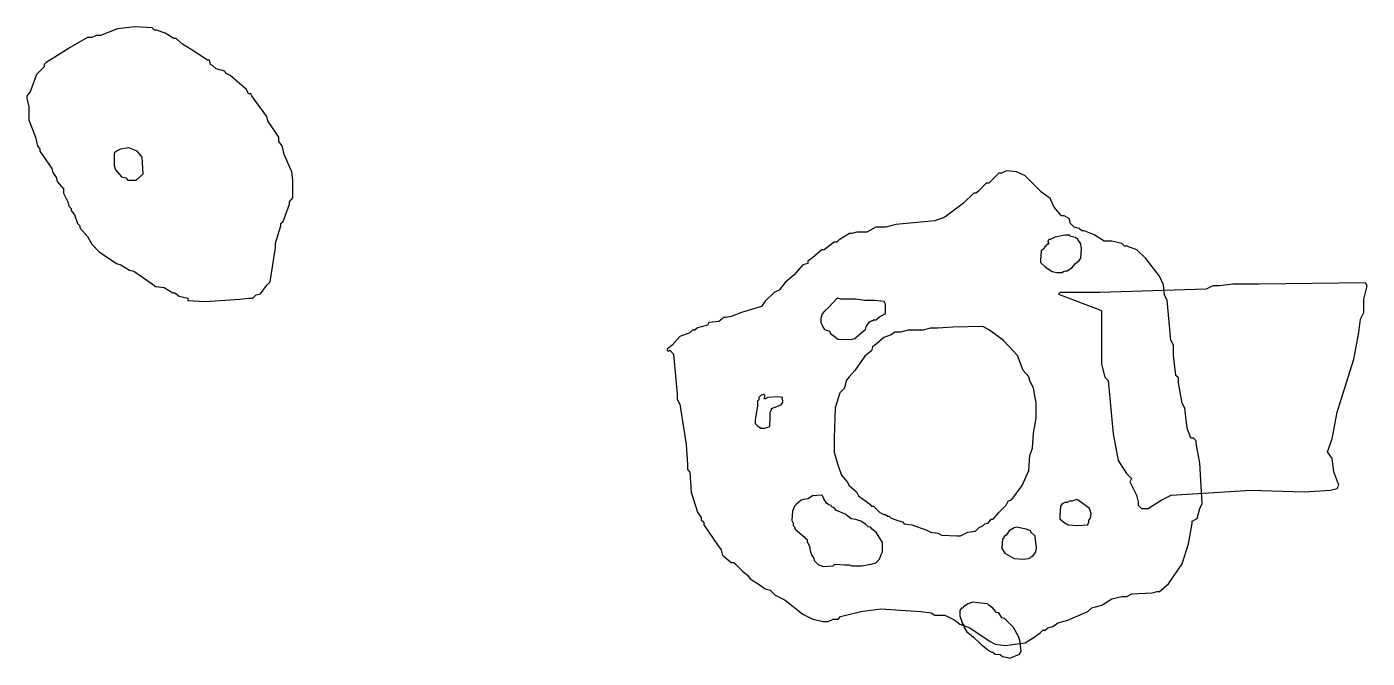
# Model space of a CAD drawing. Header units: metres. Extents: x 6.28 to 8.28, y 10.23 to 11.17.
import ezdxf

# ---------------------------------------------------------------- set-up
doc = ezdxf.new("R2010")
doc.units = ezdxf.units.M

msp = doc.modelspace()

# ---------------------------------------------------------------- linework, layer by layer
at = {"color": 31}
for points in [[(6.28364, 11.0663), (6.28685, 11.0534), (6.28685, 11.0406), (6.28685, 11.0341), (6.2965, 11.0084), (6.29971, 10.9956), (6.30293, 10.9907), (6.30293, 10.9875), (6.3206, 10.9618), (6.32221, 10.9554), (6.32703, 10.949), (6.32864, 10.9425), (6.33828, 10.9313), (6.33828, 10.9249), (6.34471, 10.912), (6.34632, 10.9056), (6.34953, 10.9024), (6.34953, 10.8991), (6.35435, 10.8927), (6.35917, 10.8799), (6.36239, 10.8766), (6.36239, 10.8734), (6.37364, 10.8606), (6.38006, 10.8493), (6.39131, 10.8381), (6.41703, 10.8204), (6.42346, 10.8188), (6.43631, 10.8108), (6.44274, 10.8091), (6.46845, 10.7915), (6.47488, 10.7866), (6.48774, 10.785), (6.5006, 10.777), (6.50381, 10.777), (6.51024, 10.7722), (6.52309, 10.769), (6.52309, 10.7658), (6.54881, 10.7641), (6.60023, 10.7674), (6.61309, 10.769), (6.61952, 10.769), (6.62434, 10.7738), (6.63077, 10.7754), (6.64041, 10.7883), (6.64523, 10.7931), (6.65327, 10.8445), (6.65327, 10.8509), (6.6613, 10.8766), (6.6613, 10.8799), (6.66452, 10.8831), (6.67416, 10.9088), (6.67416, 10.912), (6.67898, 10.9184), (6.67898, 10.9441), (6.67737, 10.957), (6.66612, 10.9827), (6.66291, 10.9956), (6.65809, 11.002), (6.65809, 11.0084), (6.64202, 11.0325), (6.64041, 11.039), (6.62273, 11.0631), (6.61791, 11.0695), (6.6163, 11.0727), (6.61309, 11.0727), (6.60988, 11.0791), (6.58577, 11.1), (6.57934, 11.1032), (6.57773, 11.1065), (6.56488, 11.1097), (6.56006, 11.1145), (6.55684, 11.1161), (6.55524, 11.1225), (6.55202, 11.1225), (6.52792, 11.1386), (6.51506, 11.1466), (6.50542, 11.1547), (6.5022, 11.1547), (6.48935, 11.1627), (6.47649, 11.1675), (6.47327, 11.1675), (6.47006, 11.1707), (6.44435, 11.1723), (6.41863, 11.1691), (6.39292, 11.1595), (6.38649, 11.1595), (6.38006, 11.1563), (6.37364, 11.1563), (6.34792, 11.1418), (6.32542, 11.1273), (6.31257, 11.1193), (6.30935, 11.1161), (6.30935, 11.1129), (6.2981, 11.1016), (6.28846, 11.0759), (6.28364, 11.0695), (6.28364, 11.0679)], [(7.23537, 10.6916), (7.23724, 10.6898), (7.23911, 10.6916), (7.2447, 10.686), (7.2503, 10.6263), (7.2503, 10.6188), (7.25404, 10.6114), (7.26337, 10.5517), (7.26523, 10.5218), (7.26523, 10.5143), (7.26897, 10.5106), (7.27083, 10.4807), (7.28016, 10.4509), (7.28576, 10.4434), (7.28576, 10.4397), (7.28949, 10.436), (7.28949, 10.4322), (7.31002, 10.4024), (7.31562, 10.3949), (7.31749, 10.3874), (7.33055, 10.3762), (7.33428, 10.3762), (7.34735, 10.3632), (7.35481, 10.3576), (7.35854, 10.352), (7.37347, 10.3426), (7.38094, 10.337), (7.3884, 10.3352), (7.39587, 10.3277), (7.4108, 10.3203), (7.43693, 10.2997), (7.45186, 10.2923), (7.46679, 10.2885), (7.47425, 10.2885), (7.48172, 10.2923), (7.48918, 10.2923), (7.49291, 10.296), (7.52277, 10.3035), (7.55263, 10.3072), (7.61235, 10.3035), (7.62728, 10.3016), (7.63288, 10.2979), (7.64781, 10.2979), (7.66274, 10.2904), (7.67021, 10.2848), (7.68514, 10.2792), (7.71499, 10.2587), (7.72246, 10.2549), (7.73739, 10.2531), (7.76725, 10.2568), (7.78218, 10.2661), (7.78964, 10.2717), (7.79338, 10.2755), (7.79711, 10.2755), (7.80084, 10.2792), (7.80831, 10.2811), (7.81577, 10.2867), (7.8307, 10.2904), (7.86056, 10.3035), (7.86616, 10.3091), (7.88109, 10.3128), (7.89602, 10.3221), (7.91095, 10.3259), (7.91841, 10.3259), (7.92588, 10.3296), (7.95574, 10.3314), (7.9632, 10.3333), (7.96694, 10.3333), (7.98, 10.3445), (8.00053, 10.3744), (8.00986, 10.4042), (8.01546, 10.4341), (8.01546, 10.4378), (8.02292, 10.4416), (8.02666, 10.4565), (8.03039, 10.464), (8.02666, 10.5237), (8.02106, 10.5535), (8.02106, 10.5573), (8.01732, 10.561), (8.01359, 10.561), (8.00799, 10.5759), (8.00426, 10.6058), (8.00053, 10.6133), (7.99493, 10.6431), (7.99493, 10.6506), (7.9912, 10.6543), (7.98746, 10.6842), (7.98746, 10.6991), (7.98373, 10.7066), (7.97813, 10.7663), (7.9744, 10.7737), (7.97253, 10.7887), (7.96694, 10.8017), (7.94641, 10.8279), (7.93334, 10.8409), (7.91841, 10.8465), (7.91468, 10.8465), (7.91095, 10.8503), (7.89602, 10.854), (7.88855, 10.854), (7.88482, 10.854), (7.86989, 10.8633), (7.85496, 10.8689), (7.85123, 10.8689), (7.8475, 10.8727), (7.84003, 10.8745), (7.83443, 10.8801), (7.83257, 10.8876), (7.8251, 10.8913), (7.82137, 10.8913), (7.81017, 10.9044), (7.80457, 10.9174), (7.79151, 10.9268), (7.76725, 10.951), (7.75419, 10.9566), (7.73926, 10.9585), (7.73179, 10.9548), (7.72806, 10.9548), (7.71686, 10.9436), (7.71313, 10.9398), (7.7094, 10.9398), (7.6982, 10.9286), (7.69447, 10.9249), (7.69073, 10.9249), (7.6758, 10.91), (7.64781, 10.8895), (7.63288, 10.8839), (7.57503, 10.8783), (7.5601, 10.8745), (7.54517, 10.8745), (7.5321, 10.8671), (7.51717, 10.8671), (7.50971, 10.8652), (7.50598, 10.8652), (7.49105, 10.8559), (7.48731, 10.8521), (7.48358, 10.8521), (7.46865, 10.8409), (7.46492, 10.8409), (7.45186, 10.8297), (7.44439, 10.8241), (7.44439, 10.8204), (7.43693, 10.8185), (7.42386, 10.8036), (7.4108, 10.7924), (7.40147, 10.7812), (7.394, 10.7775), (7.38094, 10.7644), (7.37534, 10.7569), (7.34548, 10.7476), (7.33055, 10.742), (7.32309, 10.7402), (7.31935, 10.7402), (7.31189, 10.7346), (7.29696, 10.7327), (7.29509, 10.729), (7.28016, 10.7252), (7.27643, 10.7215), (7.2727, 10.7215), (7.26897, 10.7178), (7.25404, 10.7122), (7.24284, 10.6991), (7.23537, 10.6935)]]:
    msp.add_lwpolyline(points, close=True, dxfattribs=at)
at = {"color": 227}
for points in [[(6.41369, 10.9661), (6.41522, 10.96), (6.42445, 10.9492), (6.43059, 10.9477), (6.43367, 10.9446), (6.44596, 10.9446), (6.45672, 10.9538), (6.45518, 10.9784), (6.4475, 10.9876), (6.4352, 10.9923), (6.42291, 10.9907), (6.41676, 10.9876), (6.41369, 10.9846), (6.41369, 10.9723), (6.41369, 10.9677)], [(7.79009, 10.8222), (7.79636, 10.8159), (7.80354, 10.8114), (7.80712, 10.8088), (7.8143, 10.807), (7.82147, 10.807), (7.82326, 10.807), (7.82416, 10.8088), (7.82774, 10.8097), (7.82954, 10.8097), (7.83671, 10.8141), (7.84209, 10.8204), (7.84747, 10.8249), (7.85016, 10.8285), (7.85105, 10.8428), (7.85016, 10.85), (7.84568, 10.8563), (7.84209, 10.859), (7.83492, 10.8608), (7.83312, 10.8626), (7.82595, 10.8626), (7.81161, 10.8599), (7.80443, 10.8563), (7.80264, 10.8563), (7.80085, 10.8545), (7.80174, 10.8509), (7.80174, 10.8491), (7.79995, 10.8491), (7.79636, 10.8455), (7.79457, 10.8419), (7.79099, 10.8392), (7.79009, 10.8249), (7.79009, 10.8231)], [(7.46375, 10.7335), (7.46644, 10.7263), (7.46913, 10.7227), (7.4763, 10.72), (7.47809, 10.7164), (7.48526, 10.711), (7.48885, 10.7083), (7.50319, 10.7075), (7.51037, 10.7083), (7.51395, 10.7092), (7.5265, 10.72), (7.53009, 10.7227), (7.53099, 10.7263), (7.53547, 10.7335), (7.53816, 10.7352), (7.53995, 10.7352), (7.54175, 10.737), (7.54533, 10.737), (7.55071, 10.7415), (7.55788, 10.7451), (7.55968, 10.746), (7.55968, 10.7603), (7.55788, 10.7639), (7.54354, 10.7657), (7.52919, 10.7657), (7.51485, 10.7675), (7.5005, 10.7675), (7.49333, 10.7675), (7.48975, 10.7684), (7.48795, 10.7693), (7.4754, 10.7559), (7.46913, 10.7496), (7.46554, 10.746), (7.46375, 10.7388), (7.46375, 10.7352), (7.46375, 10.7343)], [(7.36602, 10.5828), (7.36961, 10.5792), (7.3723, 10.5775), (7.3732, 10.5757), (7.38037, 10.5757), (7.38754, 10.5783), (7.38844, 10.5927), (7.38844, 10.5999), (7.39023, 10.6035), (7.39023, 10.6052), (7.40457, 10.6106), (7.40726, 10.6142), (7.40637, 10.6214), (7.3992, 10.6223), (7.38485, 10.6214), (7.38126, 10.6196), (7.37947, 10.6196), (7.38037, 10.6232), (7.38037, 10.625), (7.37857, 10.6259), (7.37499, 10.625), (7.3714, 10.6214), (7.3714, 10.6178), (7.36961, 10.616), (7.36961, 10.6088), (7.36692, 10.5945), (7.36602, 10.5873), (7.36602, 10.5837)], [(7.42071, 10.4385), (7.42251, 10.4349), (7.42251, 10.4313), (7.4243, 10.4295), (7.42519, 10.4259), (7.43864, 10.4143), (7.44133, 10.4116), (7.44313, 10.4107), (7.44313, 10.4071), (7.44671, 10.4008), (7.44761, 10.3937), (7.4503, 10.3865), (7.45299, 10.3829), (7.45388, 10.3793), (7.46016, 10.373), (7.46733, 10.3703), (7.48168, 10.3712), (7.48437, 10.3739), (7.49871, 10.373), (7.50588, 10.373), (7.50947, 10.3712), (7.52381, 10.3712), (7.53816, 10.3739), (7.54533, 10.3757), (7.55071, 10.3811), (7.5534, 10.3883), (7.55519, 10.3919), (7.55519, 10.4062), (7.54623, 10.4206), (7.53995, 10.4259), (7.53726, 10.4286), (7.53368, 10.4295), (7.53009, 10.4331), (7.52292, 10.4376), (7.51575, 10.4403), (7.50857, 10.4412), (7.50319, 10.4457), (7.5014, 10.4475), (7.48706, 10.4537), (7.48347, 10.4573), (7.47988, 10.4591), (7.47899, 10.4609), (7.4754, 10.4618), (7.47182, 10.4645), (7.46823, 10.4708), (7.46644, 10.4743), (7.46554, 10.4761), (7.45119, 10.4752), (7.44492, 10.4708), (7.43775, 10.4699), (7.43416, 10.469), (7.42699, 10.4627), (7.4243, 10.46), (7.42161, 10.4528), (7.42071, 10.4394)], [(7.81878, 10.4412), (7.82505, 10.4358), (7.83133, 10.4322), (7.84568, 10.4313), (7.86002, 10.4322), (7.86181, 10.4358), (7.86181, 10.4394), (7.8645, 10.4421), (7.8654, 10.4492), (7.86271, 10.4564), (7.84926, 10.4663), (7.84568, 10.469), (7.84388, 10.4699), (7.83671, 10.4672), (7.83312, 10.4672), (7.82954, 10.4654), (7.82595, 10.4654), (7.82236, 10.4636), (7.81968, 10.46), (7.81878, 10.4457), (7.81878, 10.4421)], [(7.73271, 10.3972), (7.73719, 10.3901), (7.75064, 10.382), (7.76499, 10.3811), (7.77216, 10.382), (7.77574, 10.3838), (7.77664, 10.3856), (7.77843, 10.3856), (7.78292, 10.3919), (7.78381, 10.399), (7.78202, 10.4134), (7.78202, 10.4152), (7.77574, 10.4215), (7.77574, 10.4232), (7.76857, 10.4259), (7.75423, 10.4286), (7.75064, 10.4277), (7.74347, 10.4232), (7.73899, 10.417), (7.7354, 10.4143), (7.7354, 10.4125), (7.73361, 10.4116), (7.73271, 10.3981)], [(7.66995, 10.2968), (7.67264, 10.2897), (7.67354, 10.2861), (7.67623, 10.2825), (7.67623, 10.2807), (7.68071, 10.2735), (7.68699, 10.2681), (7.68788, 10.2663), (7.68968, 10.2663), (7.70133, 10.2547), (7.71388, 10.2448), (7.71747, 10.243), (7.71926, 10.243), (7.72285, 10.2403), (7.73002, 10.2395), (7.73361, 10.2368), (7.74078, 10.235), (7.74437, 10.2341), (7.75871, 10.2403), (7.7614, 10.2439), (7.75961, 10.2583), (7.75781, 10.2655), (7.74974, 10.2798), (7.7363, 10.2932), (7.73271, 10.2941), (7.72823, 10.3013), (7.72464, 10.3022), (7.71926, 10.3085), (7.71299, 10.313), (7.71119, 10.3148), (7.69685, 10.3166), (7.68968, 10.3175), (7.6825, 10.3148), (7.67533, 10.3103), (7.67443, 10.3085), (7.67264, 10.3085), (7.66995, 10.3049), (7.66995, 10.2977)]]:
    msp.add_lwpolyline(points, close=True, dxfattribs=at)
at = {"color": 236}
msp.add_lwpolyline([(7.81653, 10.7749), (7.856, 10.7601), (7.87574, 10.7527), (7.88068, 10.7502), (7.88068, 10.6712), (7.88561, 10.6515), (7.89055, 10.6466), (7.89795, 10.5676), (7.90535, 10.5281), (7.91769, 10.5084), (7.92509, 10.501), (7.92262, 10.4961), (7.93249, 10.4763), (7.93496, 10.4664), (7.93496, 10.4615), (7.93989, 10.4566), (7.94976, 10.4566), (7.9695, 10.4689), (7.98431, 10.4763), (8.06326, 10.4813), (8.10274, 10.4837), (8.18169, 10.4813), (8.22117, 10.4837), (8.23104, 10.4862), (8.23351, 10.4911), (8.22611, 10.5109), (8.22364, 10.5306), (8.21624, 10.5405), (8.22364, 10.5602), (8.23104, 10.5997), (8.25571, 10.6786), (8.26312, 10.7181), (8.26558, 10.7379), (8.27052, 10.7477), (8.27052, 10.7675), (8.27545, 10.7872), (8.27299, 10.7921), (8.11508, 10.7897), (8.0756, 10.7897), (8.05586, 10.7872), (8.04599, 10.7872), (8.03612, 10.7823), (7.87821, 10.7773), (7.83873, 10.7773), (7.81899, 10.7773)], close=True, dxfattribs=at)
at = {"color": 224}
msp.add_lwpolyline([(7.48329, 10.5395), (7.49025, 10.5172), (7.49442, 10.5061), (7.50276, 10.4964), (7.50554, 10.4908), (7.51666, 10.4811), (7.51944, 10.4755), (7.53057, 10.4672), (7.53613, 10.463), (7.53891, 10.4602), (7.54169, 10.4602), (7.55142, 10.4505), (7.55699, 10.4477), (7.55977, 10.4477), (7.56255, 10.4449), (7.56533, 10.4449), (7.56811, 10.4421), (7.57923, 10.438), (7.5848, 10.4366), (7.58758, 10.4338), (7.5987, 10.4324), (7.62095, 10.4241), (7.62651, 10.4213), (7.63763, 10.4199), (7.64319, 10.4171), (7.66544, 10.4157), (7.671, 10.4157), (7.68213, 10.4213), (7.69325, 10.4227), (7.69881, 10.4282), (7.70437, 10.431), (7.70715, 10.4338), (7.71271, 10.4352), (7.71689, 10.4407), (7.71967, 10.4407), (7.72801, 10.4505), (7.73913, 10.4616), (7.74191, 10.4672), (7.74748, 10.4699), (7.76277, 10.4908), (7.7725, 10.513), (7.77389, 10.5353), (7.77806, 10.5464), (7.77946, 10.5687), (7.78363, 10.5909), (7.78363, 10.6132), (7.77946, 10.6354), (7.77389, 10.6465), (7.7725, 10.6521), (7.76416, 10.6618), (7.75582, 10.6841), (7.73496, 10.7063), (7.71411, 10.7216), (7.70437, 10.7272), (7.65988, 10.7258), (7.63763, 10.7244), (7.62651, 10.7244), (7.61538, 10.7216), (7.59314, 10.7216), (7.58201, 10.7188), (7.57645, 10.7188), (7.57367, 10.7188), (7.56811, 10.7147), (7.55699, 10.7105), (7.54586, 10.7007), (7.5403, 10.6966), (7.53891, 10.691), (7.52918, 10.6827), (7.51388, 10.6618), (7.50554, 10.6521), (7.50137, 10.6465), (7.49859, 10.6354), (7.49164, 10.6284), (7.48468, 10.6062), (7.48329, 10.5617), (7.48329, 10.5408)], close=True, dxfattribs=at)

doc.saveas('drawing.dxf')
